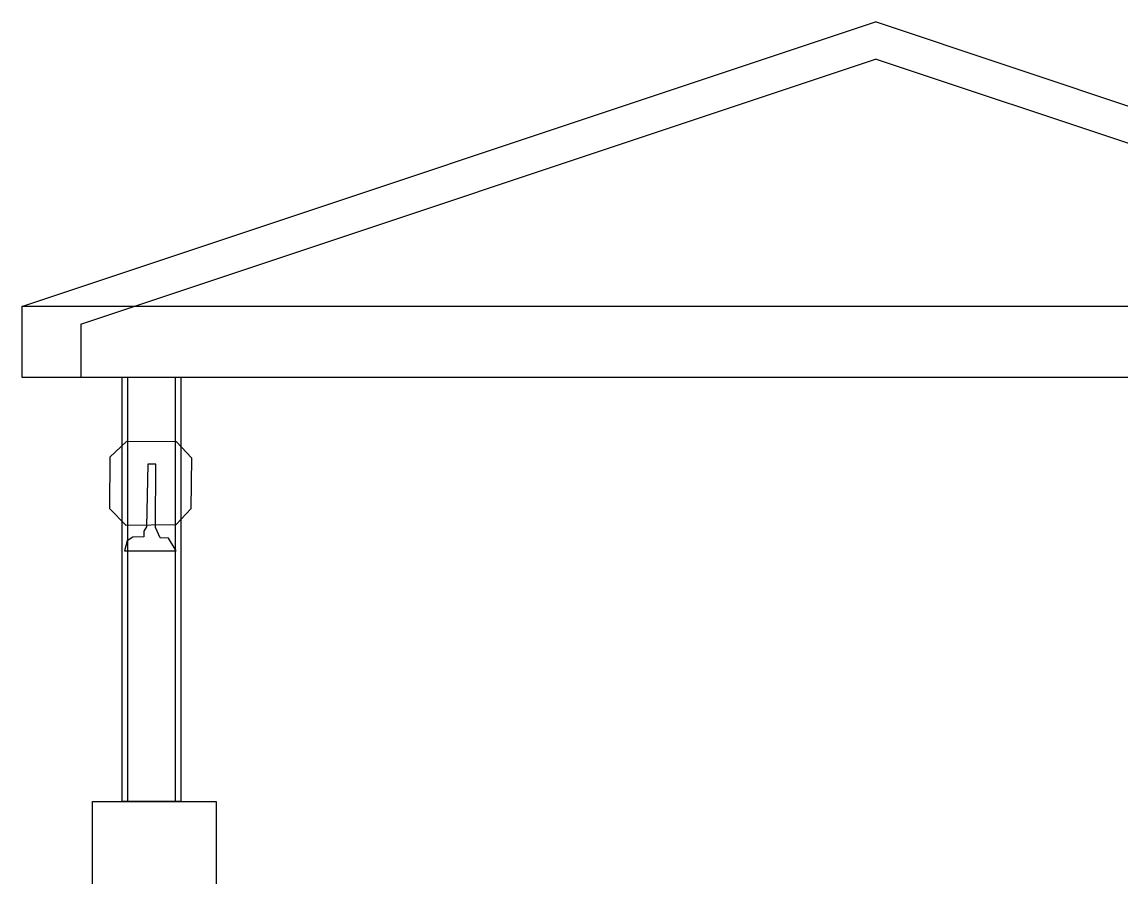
# Model space of a CAD drawing. Header units: inches. Extents: x 1 to 3312, y -950 to 1520.
# Drawn here: x 2244.8 to 2431.5, y 271.7 to 416.9 of the extents above; entities that cross this region are included whole.
import ezdxf

# ---------------------------------------------------------------- set-up
doc = ezdxf.new("R2010")
doc.units = ezdxf.units.IN
doc.header["$MEASUREMENT"] = 0
doc.layers.add('Symbols', color=7, linetype='Continuous')

# ---------------------------------------------------------------- blocks, each defined once
blk = doc.blocks.new('WALL_1')
at = {"layer": 'Symbols'}
for points in [[(5.026474, -3.99337), (4.567749, 4.577911), (1.784088, 7.009254), (-6.792984, 6.736977), (-9.413773, 4.040749), (-9.144516, -4.443169), (-6.35202, -7.154274), (2.318344, -6.879044)], [(9.414139, -4.040749), (9.042755, 4.719955), (6.939926, 3.346664), (6.984283, 1.948196), (5.239517, 1.052925), (-5.481857, 0.712555), (-5.4375, -0.685867), (5.193741, -0.441742), (5.954315, -0.884216), (6.886642, -0.854622), (7.039032, -2.716232), (7.721237, -3.627823)]]:
    blk.add_lwpolyline(points, close=True, dxfattribs=at)

msp = doc.modelspace()

# ---------------------------------------------------------------- linework, layer by layer
at = {"color": 252, "ltscale": 0.5, "true_color": 0x939598}
for p, q in [((2244.83484, 368.5589), (2389.83484, 416.89224)), ((2534.83484, 368.5589), (2389.83484, 416.89224)), ((2254.83484, 365.56768), (2389.83484, 410.56768)), ((2524.83484, 365.56768), (2389.83484, 410.56768)), ((2254.83484, 365.56768), (2254.83484, 356.5589))]:
    msp.add_line(p, q, dxfattribs=at)
for points in [[(2515.86118, 368.5589), (2244.83484, 368.5589), (2244.83484, 356.5589), (2534.83484, 356.5589), (2534.83484, 368.5589)], [(2256.83484, 248.5589), (2256.83484, 284.5589), (2277.83484, 284.5589), (2277.83484, 248.5589)]]:
    msp.add_lwpolyline(points, dxfattribs=at)
for points in [[(2261.83484, 356.5589), (2271.83484, 356.5589), (2271.83484, 284.5589), (2261.83484, 284.5589)], [(2270.83484, 284.5589), (2262.83484, 284.5589), (2262.83484, 356.5589), (2270.83484, 356.5589)]]:
    msp.add_lwpolyline(points, close=True, dxfattribs=at)

# ---------------------------------------------------------------- block references
at = {"color": 252, "ltscale": 0.5, "true_color": 0x939598, "rotation": 267.6377077215376}
msp.add_blockref('WALL_1', (2266.65341, 336.34209), dxfattribs=at)

doc.saveas('drawing.dxf')
